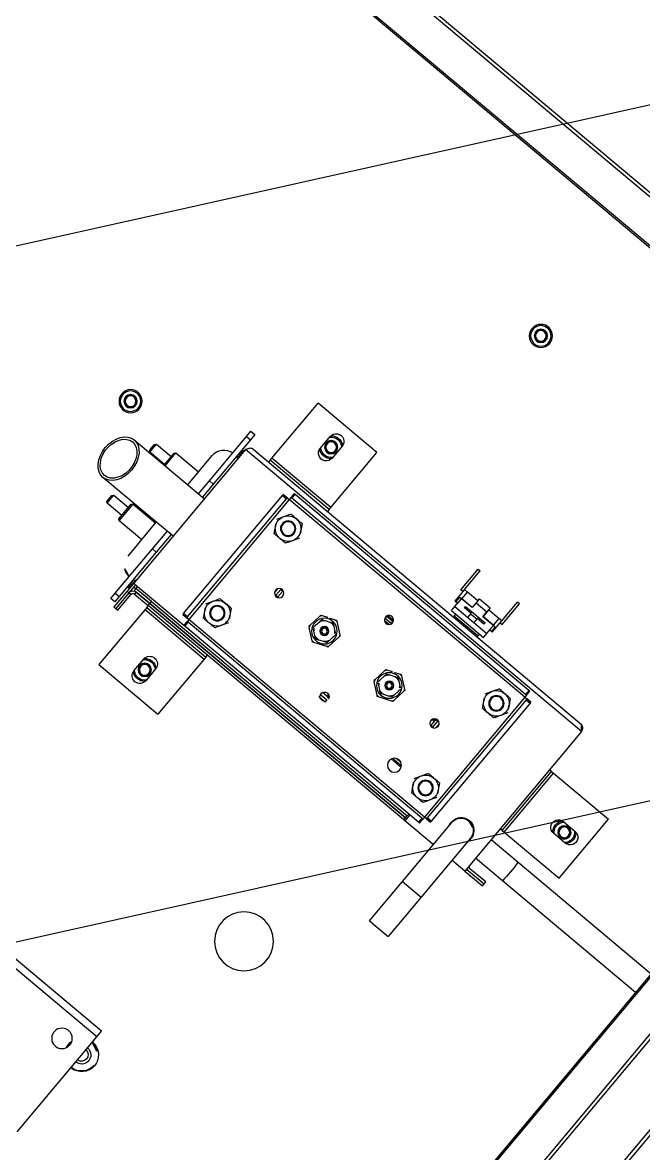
# Model space of a CAD drawing. Header units: metres. Extents: x 822482 to 822767, y 9662202 to 9662512.
# Drawn here: x 822652.3893 to 822652.6352, y 9662450.0022 to 9662450.4497 of the extents above; entities that cross this region are included whole.
import ezdxf

# ---------------------------------------------------------------- set-up
doc = ezdxf.new("R2010")
doc.units = ezdxf.units.M
doc.layers.add('ARQ_NE_COTAS', color=7, linetype='Continuous', true_color=0x000000)
doc.layers.add('ARQ_NE_EQUIPAMENTOS', color=7, linetype='Continuous')

# ---------------------------------------------------------------- blocks, each defined once
blk = doc.blocks.new('fermentadora')
at = {"color": 8, "linetype": 'Continuous', "lineweight": 25}
for p, q in [((2278.513565237208, 2191.999786723101), (2278.047933664549, 2191.999980093779)), ((2278.514221659236, 2191.998364695044), (2278.049354829323, 2191.998557748133)), ((2278.763891331153, 2191.997901970041), (2278.763512905019, 2191.086661660349)), ((2278.764934878775, 2191.087114448073), (2278.765313265732, 2191.998260419997)), ((2278.748398132475, 2191.983081452351), (2278.748025863778, 2191.086668091914)), ((2278.749058254726, 2191.983081178211), (2278.748685986029, 2191.086667817774)), ((2278.050241348705, 2191.974387416187), (2278.713629466182, 2191.974111919813)), ((2278.713307886132, 2191.975330726836), (2278.050563940953, 2191.975605955693)), ((2278.05023510693, 2191.959357384987), (2278.713623224408, 2191.959081888613)), ((2278.050235381058, 2191.960017476973), (2278.713623498536, 2191.959741980599)), ((2278.518926036455, 2191.959162743799), (2278.359326773189, 2191.959229023277)), ((2278.518926036455, 2191.959162743799), (2278.518897463429, 2191.89035964009)), ((2278.528545126976, 2191.890355633542), (2278.528573700001, 2191.959158737251)), ((2278.534125666499, 2191.878420660742), (2278.534137475274, 2191.906855885987)), ((2278.534137475274, 2191.906855885987), (2278.564603792361, 2191.906843233726)), ((2278.564591983586, 2191.87840800848), (2278.564603792361, 2191.906843233726)), ((2278.546321086043, 2191.899843590012), (2278.546318555586, 2191.893750314488)), ((2278.552411815977, 2191.893747784037), (2278.552414346434, 2191.899841059561)), ((2278.518897463429, 2191.89035964009), (2278.518891664482, 2191.876395925296)), ((2278.528539328029, 2191.876391918749), (2278.528545126976, 2191.890355633542)), ((2278.512290623565, 2191.876398666622), (2278.512294419232, 2191.885538534509)), ((2278.512294419232, 2191.885538534509), (2278.513309965152, 2191.885538112766)), ((2278.513306169485, 2191.87639824488), (2278.513309965152, 2191.885538112766)), ((2278.513306591222, 2191.877413775667), (2278.513309965152, 2191.885538112766)), ((2278.513309965152, 2191.885538112766), (2278.514325511073, 2191.885537691024)), ((2278.514325511073, 2191.885537691024), (2278.514322137142, 2191.877413353924)), ((2278.512290623565, 2191.876398666622), (2278.512287882239, 2191.869797625705)), ((2278.5843942326, 2191.87636872294), (2278.512290623565, 2191.876398666622)), ((2278.534125244762, 2191.877405129954), (2278.534124823026, 2191.876389599166)), ((2278.534125244762, 2191.877405129954), (2278.534125666499, 2191.878420660742)), ((2278.534125244762, 2191.877405129954), (2278.564591561849, 2191.877392477692)), ((2278.534125666499, 2191.878420660742), (2278.564591983586, 2191.87840800848)), ((2278.564591561849, 2191.877392477692), (2278.564591140112, 2191.876376946905)), ((2278.564591561849, 2191.877392477692), (2278.564591983586, 2191.87840800848)), ((2278.5843942326, 2191.87636872294), (2278.584322114704, 2191.702710703439)), ((2278.586354050031, 2191.704740951794), (2278.586424480955, 2191.874336787613)), ((2278.472931550715, 2191.860166304662), (2278.472935557263, 2191.869813968208)), ((2278.493246437843, 2191.869805533367), (2278.472935557263, 2191.869813968208)), ((2278.493242431295, 2191.86015786982), (2278.493246437843, 2191.869805533367)), ((2278.52371275493, 2191.869792881105), (2278.493246437843, 2191.869805533367)), ((2278.528534583423, 2191.864967030925), (2278.528535241869, 2191.86655255311)), ((2278.472931550715, 2191.860166304662), (2278.493242431295, 2191.86015786982)), ((2278.493242431295, 2191.86015786982), (2278.523708748382, 2191.860145217559)), ((2278.512283875691, 2191.860149962158), (2278.512277757431, 2191.845417350671)), ((2278.518373551271, 2191.851515298948), (2278.518374394756, 2191.85354639079)), ((2278.518374394756, 2191.85354639079), (2278.518882175283, 2191.853546179915)), ((2278.518882175283, 2191.853546179915), (2278.518881331797, 2191.851515088074)), ((2278.579814809457, 2191.853520875392), (2278.518882175283, 2191.853546179915)), ((2278.579813965971, 2191.851489783551), (2278.579814809457, 2191.853520875392)), ((2278.579814809457, 2191.853520875392), (2278.58032257485, 2191.853520664524)), ((2278.58032257485, 2191.853520664524), (2278.580321731365, 2191.851489572683)), ((2278.515326288457, 2191.849993237727), (2278.515276101161, 2191.729143530432)), ((2278.515326288457, 2191.849993237727), (2278.515326499326, 2191.85050100312)), ((2278.517357372732, 2191.849992394244), (2278.515326288457, 2191.849993237727)), ((2278.515326499326, 2191.85050100312), (2278.517357583601, 2191.850500159638)), ((2278.517357372732, 2191.849992394244), (2278.517307185436, 2191.72914268695)), ((2278.517357583601, 2191.850500159638), (2278.517357372732, 2191.849992394244)), ((2278.518373129521, 2191.850499737895), (2278.517357583601, 2191.850500159638)), ((2278.518373129521, 2191.850499737895), (2278.518322520482, 2191.72863448468)), ((2278.518373551271, 2191.851515298948), (2278.518373129521, 2191.850499737895)), ((2278.580321309616, 2191.85047401163), (2278.518373129521, 2191.850499737895)), ((2278.518881331797, 2191.851515088074), (2278.518373551271, 2191.851515298948)), ((2278.579813965971, 2191.851489783551), (2278.518881331797, 2191.851515088074)), ((2278.527512510414, 2191.849250393129), (2278.524973044442, 2191.84778562561)), ((2278.571180894203, 2191.849232258223), (2278.568641428231, 2191.847767490704)), ((2278.580321731365, 2191.851489572683), (2278.579813965971, 2191.851489783551)), ((2278.580321309616, 2191.85047401163), (2278.580270700576, 2191.728608758414)), ((2278.580321309616, 2191.85047401163), (2278.580321731365, 2191.851489572683)), ((2278.581336855536, 2191.850473589886), (2278.580321309616, 2191.85047401163)), ((2278.581336644668, 2191.849965824493), (2278.581286457372, 2191.729116117198)), ((2278.581336644668, 2191.849965824493), (2278.581336855536, 2191.850473589886)), ((2278.583367736509, 2191.849964981007), (2278.581336644668, 2191.849965824493)), ((2278.581336855536, 2191.850473589886), (2278.583367947378, 2191.850472746401)), ((2278.583367736509, 2191.849964981007), (2278.583317549213, 2191.729115273713)), ((2278.583367947378, 2191.850472746401), (2278.583367736509, 2191.849964981007)), ((2278.512277549554, 2191.844916788482), (2278.512222702002, 2191.712845305575)), ((2278.512277549554, 2191.844916788482), (2278.512277757431, 2191.845417350671)), ((2278.512277549554, 2191.844916788482), (2278.513293095475, 2191.844916366739)), ((2278.515324387626, 2191.845416085446), (2278.512277757431, 2191.845417350671)), ((2278.513293095475, 2191.844916366739), (2278.513238247922, 2191.712844883832)), ((2278.513238247922, 2191.712844883832), (2278.513293092483, 2191.844909163534)), ((2278.513293092483, 2191.844909163534), (2278.514308638404, 2191.844908741792)), ((2278.513293095475, 2191.844916366739), (2278.513293303351, 2191.845416928928)), ((2278.514253793843, 2191.712844462089), (2278.514308638404, 2191.844908741792)), ((2278.515324176758, 2191.844908320052), (2278.514308638404, 2191.844908741792)), ((2278.532589007423, 2191.846316670941), (2278.530050758912, 2191.847783516902)), ((2278.576257406345, 2191.846298536028), (2278.573719142702, 2191.847765381996)), ((2278.522431143549, 2191.840457631132), (2278.52496939206, 2191.838990785171)), ((2278.566099527338, 2191.840439496226), (2278.568637775849, 2191.838972650265)), ((2278.527507640559, 2191.837523908944), (2278.530047106531, 2191.838988676463)), ((2278.571176024348, 2191.837505774038), (2278.57371549032, 2191.838970541557)), ((2278.527504829753, 2191.83075555998), (2278.527502668959, 2191.825552425006)), ((2278.550349660212, 2191.831191128041), (2278.548328752733, 2191.831191967297)), ((2278.528012358235, 2191.830184873466), (2278.528010542684, 2191.825813073048)), ((2278.528012358235, 2191.830184873466), (2278.528405840853, 2191.830184710058)), ((2278.529027543831, 2191.829316798489), (2278.529026577509, 2191.826989921275)), ((2278.529027543831, 2191.829316798489), (2278.529027482406, 2191.82916889067)), ((2278.529090177526, 2191.829168864634), (2278.529027482406, 2191.82916889067)), ((2278.547815044106, 2191.829161088442), (2278.547582332172, 2191.829161185085)), ((2278.547815465855, 2191.830176649496), (2278.547582753921, 2191.830176746138)), ((2278.547814835349, 2191.828658407663), (2278.547815044106, 2191.829161088442)), ((2278.547815044106, 2191.829161088442), (2278.547815465855, 2191.830176649496)), ((2278.547815044106, 2191.829161088442), (2278.550861681868, 2191.829159823214)), ((2278.547815465855, 2191.830176649496), (2278.550862103617, 2191.830175384267)), ((2278.549845876311, 2191.828535049168), (2278.549845617568, 2191.827912002235)), ((2278.549845978346, 2191.82878074503), (2278.549845876311, 2191.828535049168)), ((2278.550772623063, 2191.828534664302), (2278.549845876311, 2191.828535049168)), ((2278.550936401276, 2191.828780292191), (2278.549845978346, 2191.82878074503)), ((2278.550861681868, 2191.829159823214), (2278.550862103617, 2191.830175384267)), ((2278.551094408934, 2191.829159726565), (2278.550861681868, 2191.829159823214)), ((2278.551094830683, 2191.830175287619), (2278.550862103617, 2191.830175384267)), ((2278.587919472293, 2191.806142387925), (2278.587926346685, 2191.822695745573)), ((2278.587926346685, 2191.822695745573), (2278.589957438527, 2191.822694902087)), ((2278.589954663202, 2191.816011992814), (2278.589957438527, 2191.822694902087)), ((2278.589957438527, 2191.822694902087), (2278.594019622209, 2191.822693215115)), ((2278.591684220529, 2191.823557389322), (2278.591683862052, 2191.822694185126)), ((2278.591684220529, 2191.823557389322), (2278.591684431397, 2191.824065154716)), ((2278.594121536792, 2191.823556377136), (2278.591684220529, 2191.823557389322)), ((2278.591684431397, 2191.824065154716), (2278.59757459471, 2191.824062708608)), ((2278.594019622209, 2191.822693215115), (2278.594017344801, 2191.817209276224)), ((2278.594121115055, 2191.822540846349), (2278.594118900907, 2191.817209234049)), ((2278.594121115055, 2191.822540846349), (2278.594121536792, 2191.823556377136)), ((2278.597573962106, 2191.822539412427), (2278.594121115055, 2191.822540846349)), ((2278.59655904879, 2191.824063130351), (2278.596559470539, 2191.825078691405)), ((2278.596559470539, 2191.825078691405), (2278.60728817469, 2191.825074235915)), ((2278.597573962106, 2191.822539412427), (2278.597571747957, 2191.817207800127)), ((2278.59757459471, 2191.824062708608), (2278.597573962106, 2191.822539412427)), ((2278.59757459471, 2191.824062708608), (2278.607287752941, 2191.824058674861)), ((2278.60728817469, 2191.825074235915), (2278.607287752941, 2191.824058674861)), ((2278.586909909153, 2191.820512748876), (2278.58690484825, 2191.808326228095)), ((2278.587925439941, 2191.82051232714), (2278.586909909153, 2191.820512748876)), ((2278.592020061316, 2191.819473486117), (2278.592018623448, 2191.816011135679)), ((2278.592771161858, 2191.819473174195), (2278.592020061316, 2191.819473486117)), ((2278.592766962365, 2191.809360903951), (2278.592771161858, 2191.819473174195)), ((2278.589950564135, 2191.806141544439), (2278.589953339447, 2191.812824423446)), ((2278.589953339447, 2191.812824423446), (2278.589954663202, 2191.816011992814)), ((2278.589953339447, 2191.812824423446), (2278.592017299692, 2191.812823566311)), ((2278.592018623448, 2191.816011135679), (2278.589954663202, 2191.816011992814)), ((2278.591681086727, 2191.816011275853), (2278.591679762972, 2191.812823706485)), ((2278.592017299692, 2191.812823566311), (2278.592015861823, 2191.809361215873)), ((2278.594017344801, 2191.817209276224), (2278.596556202036, 2191.817208221869)), ((2278.597571747957, 2191.817207800127), (2278.594118900907, 2191.817209234049)), ((2278.596553882448, 2191.81162271174), (2278.596556202036, 2191.817208221869)), ((2278.598587293878, 2191.817207378384), (2278.597571747957, 2191.817207800127)), ((2278.598584974289, 2191.811621868254), (2278.598587293878, 2191.817207378384)), ((2278.545217981217, 2191.810966959781), (2278.543128042851, 2191.805950915891)), ((2278.545962746693, 2191.808793703568), (2278.545195566984, 2191.806952422715)), ((2278.545916838267, 2191.811500917411), (2278.545217981217, 2191.810966959781)), ((2278.545413282865, 2191.811435662101), (2278.545217981217, 2191.810966959781)), ((2278.545916838267, 2191.811500917411), (2278.545413282865, 2191.811435662101)), ((2278.551305837388, 2191.812198994473), (2278.545916838267, 2191.811500917411)), ((2278.549796137438, 2191.810467371487), (2278.547817933842, 2191.81021111725)), ((2278.551809407909, 2191.812264219511), (2278.551305837388, 2191.812198994473)), ((2278.55211767677, 2191.811860711963), (2278.551305837388, 2191.812198994473)), ((2278.55211767677, 2191.811860711963), (2278.551809407909, 2191.812264219511)), ((2278.553162272099, 2191.807984378362), (2278.551951233092, 2191.80956943525)), ((2278.555416737524, 2191.807542745135), (2278.55211767677, 2191.811860711963)), ((2278.58690484825, 2191.808326228095), (2278.587920379039, 2191.808325806358)), ((2278.592015861823, 2191.809361215873), (2278.592766962365, 2191.809360903951)), ((2278.594015025212, 2191.811623766094), (2278.594012747817, 2191.806139857468)), ((2278.596553882448, 2191.81162271174), (2278.594015025212, 2191.811623766094)), ((2278.594116581318, 2191.811623723919), (2278.594114367182, 2191.806292141885)), ((2278.597569428368, 2191.811622289997), (2278.594116581318, 2191.811623723919)), ((2278.597569428368, 2191.811622289997), (2278.597567214232, 2191.806290707962)), ((2278.597569428368, 2191.811622289997), (2278.598584974289, 2191.811621868254)), ((2278.319206846663, 2191.806914072849), (2278.368359169344, 2191.806893660535)), ((2278.368359169344, 2191.806893660535), (2278.368293356498, 2191.648418036657)), ((2278.368359169344, 2191.806893660535), (2278.371202693003, 2191.806892479657)), ((2278.371202693003, 2191.806892479657), (2278.371136880158, 2191.648416855779)), ((2278.543128042851, 2191.805950915891), (2278.54293274119, 2191.805482183305)), ((2278.54293274119, 2191.805482183305), (2278.543241025196, 2191.805078706017)), ((2278.543128042851, 2191.805950915891), (2278.543241025196, 2191.805078706017)), ((2278.543241025196, 2191.805078706017), (2278.546540070818, 2191.800760739195)), ((2278.545495490622, 2191.80463707279), (2278.546706514496, 2191.803052015908)), ((2278.552695000894, 2191.80382774759), (2278.553462180616, 2191.805669058709)), ((2278.553797242, 2191.803898898185), (2278.554289441478, 2191.803693826132)), ((2278.554680029642, 2191.804631230778), (2278.554187815043, 2191.804836333103)), ((2278.554680029642, 2191.804631230778), (2278.555529719883, 2191.806670565527)), ((2278.555529719883, 2191.806670565527), (2278.555416737524, 2191.807542745135)), ((2278.555725006398, 2191.807139267853), (2278.555416737524, 2191.807542745135)), ((2278.555529719883, 2191.806670565527), (2278.555725006398, 2191.807139267853)), ((2278.587919472293, 2191.806142387925), (2278.589950564135, 2191.806141544439)), ((2278.589950564135, 2191.806141544439), (2278.594012747817, 2191.806139857468)), ((2278.591676418302, 2191.804769827623), (2278.59167662917, 2191.805277593017)), ((2278.597566581615, 2191.804767381515), (2278.591676418302, 2191.804769827623)), ((2278.59167698766, 2191.806140827478), (2278.59167662917, 2191.805277593017)), ((2278.59167662917, 2191.805277593017), (2278.594113945433, 2191.805276580831)), ((2278.594113945433, 2191.805276580831), (2278.594114367182, 2191.806292141885)), ((2278.594114367182, 2191.806292141885), (2278.597567214232, 2191.806290707962)), ((2278.596551035694, 2191.804767803258), (2278.596550613957, 2191.80375227247)), ((2278.597567214232, 2191.806290707962), (2278.597566581615, 2191.804767381515)), ((2278.597566581615, 2191.804767381515), (2278.607279739845, 2191.804763347768)), ((2278.607279318108, 2191.80374781698), (2278.607279739845, 2191.804763347768)), ((2278.547351910212, 2191.800422486951), (2278.546540070818, 2191.800760739195)), ((2278.546848339691, 2191.800357261913), (2278.546540070818, 2191.800760739195)), ((2278.547351910212, 2191.800422486951), (2278.546848339691, 2191.800357261913)), ((2278.547351910212, 2191.800422486951), (2278.552740909333, 2191.801120564013)), ((2278.54886161015, 2191.802154079672), (2278.550839828878, 2191.802410333902)), ((2278.552740909333, 2191.801120564013), (2278.553439766371, 2191.801654491377)), ((2278.552740909333, 2191.801120564013), (2278.553244464722, 2191.801185789057)), ((2278.553244464722, 2191.801185789057), (2278.553439766371, 2191.801654491377)), ((2278.553439766371, 2191.801654491377), (2278.554289441478, 2191.803693826132)), ((2278.596550613957, 2191.80375227247), (2278.607279318108, 2191.80374781698)), ((2278.527996121163, 2191.791086423621), (2278.52799485594, 2191.788039800992)), ((2278.527996121163, 2191.791086423621), (2278.529011667083, 2191.791086001878)), ((2278.529011667083, 2191.791086001878), (2278.529010401861, 2191.788039379248)), ((2278.529011763738, 2191.791318744077), (2278.529011667083, 2191.791086001878)), ((2278.53014413405, 2191.791280169465), (2278.530142707167, 2191.787844271131)), ((2278.567602123422, 2191.790557125671), (2278.56760128416, 2191.788536203059)), ((2278.567715200455, 2191.788382467183), (2278.567716167367, 2191.790710766878)), ((2278.567829113269, 2191.788256787492), (2278.567830184528, 2191.790836351913)), ((2278.568617882323, 2191.791069553937), (2278.5686166171, 2191.788022931307)), ((2278.568617978977, 2191.791302296136), (2278.568617882323, 2191.791069553937)), ((2278.568617882323, 2191.791069553937), (2278.569633428243, 2191.791069132194)), ((2278.569633428243, 2191.791069132194), (2278.569632163021, 2191.788022509565)), ((2278.569633524898, 2191.791301874393), (2278.569633428243, 2191.791069132194)), ((2278.570139929822, 2191.78802568844), (2278.57014119223, 2191.791065531582)), ((2278.52799485594, 2191.788039800992), (2278.529010401861, 2191.788039379248)), ((2278.529010401861, 2191.788039379248), (2278.529010305218, 2191.787806667315)), ((2278.5686166171, 2191.788022931307), (2278.568616520458, 2191.787790219374)), ((2278.5686166171, 2191.788022931307), (2278.569632163021, 2191.788022509565)), ((2278.569632163021, 2191.788022509565), (2278.569632066379, 2191.787789797631)), ((2278.545204063734, 2191.777454020065), (2278.543114125361, 2191.772437961042)), ((2278.545902920777, 2191.777987962562), (2278.545204063734, 2191.777454020065)), ((2278.545399365382, 2191.777922722385), (2278.545204063734, 2191.777454020065)), ((2278.545902920777, 2191.777987962562), (2278.545399365382, 2191.777922722385)), ((2278.551291919898, 2191.778686039625), (2278.545902920777, 2191.777987962562)), ((2278.551795490419, 2191.778751264662), (2278.551291919898, 2191.778686039625)), ((2278.552103759286, 2191.778347772247), (2278.551291919898, 2191.778686039625)), ((2278.552103759286, 2191.778347772247), (2278.551795490419, 2191.778751264662)), ((2278.55540282004, 2191.77402980542), (2278.552103759286, 2191.778347772247)), ((2278.54594882921, 2191.775280763852), (2278.545181649494, 2191.773439467866)), ((2278.549782219955, 2191.77695443177), (2278.547804016358, 2191.776698177534)), ((2278.553148354615, 2191.774471438646), (2278.551937315608, 2191.776056495534)), ((2278.554666112158, 2191.771118291063), (2278.555515802386, 2191.773157595545)), ((2278.555515802386, 2191.773157595545), (2278.55540282004, 2191.77402980542)), ((2278.555711088908, 2191.773626313005), (2278.55540282004, 2191.77402980542)), ((2278.555515802386, 2191.773157595545), (2278.555711088908, 2191.773626313005)), ((2278.543114125361, 2191.772437961042), (2278.542918823706, 2191.771969243589)), ((2278.542918823706, 2191.771969243589), (2278.543227107712, 2191.771565766301)), ((2278.543114125361, 2191.772437961042), (2278.543227107712, 2191.771565766301)), ((2278.543227107712, 2191.771565766301), (2278.546526153328, 2191.767247784346)), ((2278.545481573138, 2191.771124133074), (2278.546692597012, 2191.769539076192)), ((2278.548847692666, 2191.768641139956), (2278.550825911394, 2191.768897394186)), ((2278.552681083404, 2191.770314792742), (2278.553448263126, 2191.77215610386)), ((2278.552726991843, 2191.767607609164), (2278.553425848886, 2191.768141551661)), ((2278.553230547232, 2191.767672834208), (2278.553425848886, 2191.768141551661)), ((2278.553425848886, 2191.768141551661), (2278.554275523988, 2191.770180871283)), ((2278.55378332451, 2191.770385943336), (2278.554275523988, 2191.770180871283)), ((2278.554666112158, 2191.771118291063), (2278.554173897553, 2191.771323378254)), ((2278.547337992723, 2191.766909532102), (2278.546526153328, 2191.767247784346)), ((2278.546834422201, 2191.766844307064), (2278.546526153328, 2191.767247784346)), ((2278.547337992723, 2191.766909532102), (2278.546834422201, 2191.766844307064)), ((2278.547337992723, 2191.766909532102), (2278.552726991843, 2191.767607609164)), ((2278.552726991843, 2191.767607609164), (2278.553230547232, 2191.767672834208)), ((2278.549813758463, 2191.751196102598), (2278.549813751324, 2191.751178911756)), ((2278.549813751324, 2191.751178911756), (2278.549869818284, 2191.751178888472)), ((2278.54754901456, 2191.74893323895), (2278.547781726493, 2191.748933142308)), ((2278.547549436296, 2191.749948769738), (2278.54778214823, 2191.749948673096)), ((2278.547781726493, 2191.748933142308), (2278.54778214823, 2191.749948673096)), ((2278.547781726493, 2191.748933142308), (2278.550828364255, 2191.748931877079)), ((2278.54778214823, 2191.749948673096), (2278.550828785992, 2191.749947407867)), ((2278.548294169892, 2191.747917383401), (2278.550315077371, 2191.747916544145)), ((2278.550828364255, 2191.748931877079), (2278.550828785992, 2191.749947407867)), ((2278.550828364255, 2191.748931877079), (2278.551061091322, 2191.748931780431)), ((2278.550828785992, 2191.749947407867), (2278.551061513058, 2191.749947311219)), ((2278.481756406005, 2191.712908743455), (2278.481769058267, 2191.743375060542)), ((2278.510204291079, 2191.743363251763), (2278.481769058267, 2191.743375060542)), ((2278.510191638817, 2191.712896934676), (2278.510204291079, 2191.743363251763)), ((2278.511219829433, 2191.743362830024), (2278.510204291079, 2191.743363251763)), ((2278.511207177171, 2191.712896512937), (2278.511219829433, 2191.743362830024)), ((2278.511219829433, 2191.743362830024), (2278.512235375354, 2191.743362408281)), ((2278.527467805762, 2191.741602752537), (2278.524928339791, 2191.740137985018)), ((2278.571136189551, 2191.74158461763), (2278.56859672358, 2191.740119850112)), ((2278.58738562215, 2191.74333119937), (2278.58637007623, 2191.743331621113)), ((2278.58738562215, 2191.74333119937), (2278.587372969889, 2191.712864882283)), ((2278.58738562215, 2191.74333119937), (2278.588401168071, 2191.743330777627)), ((2278.588401168071, 2191.743330777627), (2278.58838851581, 2191.71286446054)), ((2278.588401168071, 2191.743330777627), (2278.616836393317, 2191.743318968852)), ((2278.616836393317, 2191.743318968852), (2278.616823741055, 2191.712852651764)), ((2278.532544302765, 2191.738669015216), (2278.530006054261, 2191.74013587631)), ((2278.576212701687, 2191.738650880304), (2278.57367443805, 2191.740117741404)), ((2278.522386438898, 2191.73280999054), (2278.524924687396, 2191.731343114313)), ((2278.566054822687, 2191.732791855634), (2278.568593071185, 2191.731324979407)), ((2278.494864515521, 2191.731183084155), (2278.488771255131, 2191.731185614606)), ((2278.515265979351, 2191.704770473736), (2278.515275890286, 2191.728635749906)), ((2278.515275890286, 2191.728635749906), (2278.515276101161, 2191.729143530432)), ((2278.517306974562, 2191.728634906423), (2278.515275890286, 2191.728635749906)), ((2278.515276101161, 2191.729143530432), (2278.517307185436, 2191.72914268695)), ((2278.517307185436, 2191.72914268695), (2278.517306974562, 2191.728634906423)), ((2278.518322520482, 2191.72863448468), (2278.517306974562, 2191.728634906423)), ((2278.518322520482, 2191.72863448468), (2278.518322098739, 2191.727618938759)), ((2278.580270700576, 2191.728608758414), (2278.518322520482, 2191.72863448468)), ((2278.527462935901, 2191.72987625322), (2278.530002401867, 2191.731341005605)), ((2278.57113131969, 2191.729858118313), (2278.573670785656, 2191.731322870699)), ((2278.580270278834, 2191.727593212494), (2278.580270700576, 2191.728608758414)), ((2278.581286246497, 2191.728608336672), (2278.580270700576, 2191.728608758414)), ((2278.581286246497, 2191.728608336672), (2278.581286457372, 2191.729116117198)), ((2278.583317338338, 2191.728607493186), (2278.581286246497, 2191.728608336672)), ((2278.581286457372, 2191.729116117198), (2278.583317549213, 2191.729115273713)), ((2278.583317549213, 2191.729115273713), (2278.583317338338, 2191.728607493186)), ((2278.609824082202, 2191.731135342956), (2278.603730821811, 2191.731137873407)), ((2278.48876872468, 2191.725092354215), (2278.494861985071, 2191.725089823763)), ((2278.51832125526, 2191.725587862051), (2278.518322098739, 2191.727618938759)), ((2278.518829035786, 2191.725587651177), (2278.51832125526, 2191.725587862051)), ((2278.518322098739, 2191.727618938759), (2278.518829879266, 2191.727618727885)), ((2278.518829879266, 2191.727618727885), (2278.518829035786, 2191.725587651177)), ((2278.518829035786, 2191.725587651177), (2278.57976166996, 2191.725562346654)), ((2278.518829879266, 2191.727618727885), (2278.57976251344, 2191.727593423362)), ((2278.57976166996, 2191.725562346654), (2278.57976251344, 2191.727593423362)), ((2278.580269435354, 2191.725562135785), (2278.57976166996, 2191.725562346654)), ((2278.57976251344, 2191.727593423362), (2278.580270278834, 2191.727593212494)), ((2278.580270278834, 2191.727593212494), (2278.580269435354, 2191.725562135785)), ((2278.60372829136, 2191.725044613017), (2278.609821551751, 2191.725042082565)), ((2278.510191638817, 2191.712896934676), (2278.481756406005, 2191.712908743455)), ((2278.511207177171, 2191.712896512937), (2278.510191638817, 2191.712896934676)), ((2278.511207177171, 2191.712896512937), (2278.512222723092, 2191.712896091194)), ((2278.512219770898, 2191.705787284882), (2278.512222702002, 2191.712845305575)), ((2278.512222702002, 2191.712845305575), (2278.513238247922, 2191.712844883832)), ((2278.513234895076, 2191.704771317219), (2278.513238247922, 2191.712844883832)), ((2278.513238247922, 2191.712844883832), (2278.513235316819, 2191.70578686314)), ((2278.513238247922, 2191.712844883832), (2278.514253793843, 2191.712844462089)), ((2278.514253793843, 2191.712844462089), (2278.514250440996, 2191.704770895476)), ((2278.587372969889, 2191.712864882283), (2278.586357423968, 2191.712865304026)), ((2278.587372969889, 2191.712864882283), (2278.58838851581, 2191.71286446054)), ((2278.58838851581, 2191.71286446054), (2278.616823741055, 2191.712852651764)), ((2278.513235316819, 2191.70578686314), (2278.512219770898, 2191.705787284882)), ((2278.503078615083, 2191.702744442797), (2278.503079036826, 2191.703759988718)), ((2278.511152189263, 2191.702741089948), (2278.503078615083, 2191.702744442797)), ((2278.503079036826, 2191.703759988718), (2278.503079458569, 2191.704775534638)), ((2278.511152611005, 2191.703756635869), (2278.503079036826, 2191.703759988718)), ((2278.503079458569, 2191.704775534638), (2278.511153032749, 2191.704772181789)), ((2278.504838468901, 2191.701728165857), (2278.504837625421, 2191.699697089149)), ((2278.507559615638, 2191.701727035801), (2278.504838468901, 2191.701728165857)), ((2278.507558772158, 2191.699695959092), (2278.507559615638, 2191.701727035801)), ((2278.530409353453, 2191.701717546604), (2278.507559615638, 2191.701727035801)), ((2278.511152611005, 2191.703756635869), (2278.511152189263, 2191.702741089948)), ((2278.515265135865, 2191.702739381895), (2278.511152189263, 2191.702741089948)), ((2278.511153032749, 2191.704772181789), (2278.511152611005, 2191.703756635869)), ((2278.511152611005, 2191.703756635869), (2278.511203381492, 2191.703756614784)), ((2278.515265557608, 2191.703754927816), (2278.511152611005, 2191.703756635869)), ((2278.511203803235, 2191.704772160705), (2278.511153032749, 2191.704772181789)), ((2278.512487521645, 2191.702486652661), (2278.512487310776, 2191.701978887267)), ((2278.512487310776, 2191.701978887267), (2278.516150049524, 2191.70197736618)), ((2278.516443866644, 2191.702485009643), (2278.512487521645, 2191.702486652661)), ((2278.514250440996, 2191.704770895476), (2278.513234895076, 2191.704771317219)), ((2278.514062559932, 2191.704770973501), (2278.514062138189, 2191.70375542758)), ((2278.514250440996, 2191.704770895476), (2278.515265979351, 2191.704770473736)), ((2278.515265135865, 2191.702739381895), (2278.515265979351, 2191.704770473736)), ((2278.584322114704, 2191.702710703439), (2278.515265135865, 2191.702739381895)), ((2278.530408509973, 2191.699686469896), (2278.530409353453, 2191.701717546604)), ((2278.539517427363, 2191.701713764141), (2278.530409353453, 2191.701717546604)), ((2278.539517849106, 2191.702729310062), (2278.53950279662, 2191.666483314109)), ((2278.558848909332, 2191.666475279922), (2278.558863961818, 2191.702721275875)), ((2278.565588821139, 2191.701702937034), (2278.558863540075, 2191.701705729954)), ((2278.56558797766, 2191.699671860325), (2278.565588821139, 2191.701702937034)), ((2278.588438566521, 2191.701693447834), (2278.565588821139, 2191.701702937034)), ((2278.583545122467, 2191.702457143373), (2278.579588777468, 2191.702458786391)), ((2278.579882172851, 2191.701950899066), (2278.583544911599, 2191.701949377979)), ((2278.583544911599, 2191.701949377979), (2278.583545122467, 2191.702457143373)), ((2278.588437723041, 2191.699662371126), (2278.588438566521, 2191.701693447834)), ((2278.591159698125, 2191.701692317784), (2278.588438566521, 2191.701693447834)), ((2278.591158854646, 2191.699661241076), (2278.591159698125, 2191.701692317784)), ((2278.504837625421, 2191.699697089149), (2278.507558772158, 2191.699695959092)), ((2278.507558772158, 2191.699695959092), (2278.530408509973, 2191.699686469896)), ((2278.530408509973, 2191.699686469896), (2278.539516583884, 2191.699682687433)), ((2278.558862696595, 2191.699674653246), (2278.56558797766, 2191.699671860325)), ((2278.56558797766, 2191.699671860325), (2278.588437723041, 2191.699662371126)), ((2278.588437723041, 2191.699662371126), (2278.591158854646, 2191.699661241076)), ((2278.522095281212, 2191.694104426311), (2278.539514264301, 2191.694097192436)), ((2278.530504477815, 2191.694100934082), (2278.530499627781, 2191.682422178694)), ((2278.539131745407, 2191.682418593889), (2278.539136595441, 2191.694097349276)), ((2278.558860377013, 2191.694089158249), (2278.573930404158, 2191.694082899865)), ((2278.565516357522, 2191.682407636706), (2278.565521207555, 2191.694086392094)), ((2278.530499627781, 2191.682422178694), (2278.531007197439, 2191.681914202426)), ((2278.530499627781, 2191.682422178694), (2278.539131745407, 2191.682418593889)), ((2278.531007197439, 2191.681914202426), (2278.538623769145, 2191.681911039364)), ((2278.532784391451, 2191.68191346438), (2278.532781228382, 2191.674296877542)), ((2278.536843412065, 2191.674295190571), (2278.536846575133, 2191.681911777408)), ((2278.538623769145, 2191.681911039364), (2278.539131745407, 2191.682418593889)), ((2278.558855316111, 2191.681902637467), (2278.565008366127, 2191.681900082187)), ((2278.558855526979, 2191.682410402861), (2278.565516357522, 2191.682407636706)), ((2278.559169003565, 2191.681902507197), (2278.559165840497, 2191.674285920359)), ((2278.563228009047, 2191.674284233394), (2278.563231172115, 2191.681900820232)), ((2278.565008366127, 2191.681900082187), (2278.565516357522, 2191.682407636706)), ((2278.532781228382, 2191.674296877542), (2278.533288798041, 2191.673788901273)), ((2278.532781228382, 2191.674296877542), (2278.536843412065, 2191.674295190571)), ((2278.53633542067, 2191.673787636051), (2278.536843412065, 2191.674295190571)), ((2278.559165840497, 2191.674285920359), (2278.559673395022, 2191.673777944097)), ((2278.559165840497, 2191.674285920359), (2278.563228009047, 2191.674284233394)), ((2278.562720032784, 2191.673776678868), (2278.563228009047, 2191.674284233394)), ((2278.533288798041, 2191.673788901273), (2278.53633542067, 2191.673787636051)), ((2278.559673395022, 2191.673777944097), (2278.561196706337, 2191.673777311486)), ((2278.561196706337, 2191.673777311486), (2278.562720032784, 2191.673776678868))]:
    blk.add_line(p, q, dxfattribs=at)
at = {"color": 8, "linetype": 'Continuous', "lineweight": 25, "flags": 128}
for points in [[(2278.357794077312, 2191.800617427622), (2278.359013509571, 2191.800499611855), (2278.360233039265, 2191.800616414752)], [(2278.516616788458, 2191.702738820572), (2278.516443821215, 2191.702484933998), (2278.516026369779, 2191.701723519669)], [(2278.580005641715, 2191.701696949917), (2278.579588822834, 2191.702458710708), (2278.579416066522, 2191.702712740856)], [(2278.53950279662, 2191.666483314109), (2278.539688103302, 2191.665148843269), (2278.540238025418, 2191.66386550602), (2278.541131427812, 2191.662682613751), (2278.542333962801, 2191.661645609351), (2278.543799431425, 2191.660794386893), (2278.545471507889, 2191.660161611188), (2278.547285948498, 2191.659771627301), (2278.549173012463, 2191.659639415388), (2278.551060185589, 2191.65977005991), (2278.552874949482, 2191.660158536636), (2278.554547550936, 2191.66078992334), (2278.556013726058, 2191.661639928325), (2278.55721712194, 2191.662675933574), (2278.558111506505, 2191.663858083397), (2278.558662494338, 2191.665140963454), (2278.558848909332, 2191.666475279922), (2278.55866360265, 2191.667809750762), (2278.55811368054, 2191.669093103145), (2278.557220278146, 2191.670275995413), (2278.556017743151, 2191.671312984681), (2278.554552274533, 2191.672164222271), (2278.552880198069, 2191.672796997976), (2278.55106575746, 2191.673186981863), (2278.549178693489, 2191.673319178644), (2278.547291520369, 2191.673188549254), (2278.545476756476, 2191.672800072528), (2278.543804155022, 2191.672168685824), (2278.542337979894, 2191.671318665707), (2278.541134584018, 2191.67028267559), (2278.540240199453, 2191.669100525767), (2278.539689211614, 2191.667817630578), (2278.53950279662, 2191.666483314109)], [(2278.540518342541, 2191.666482892366), (2278.540707004019, 2191.665210025703), (2278.541265791067, 2191.66399263345), (2278.542170286332, 2191.662883917489), (2278.543380952835, 2191.661932334285), (2278.544844903632, 2191.661179475563), (2278.546498125573, 2191.66065825145), (2278.548268369068, 2191.660391436525), (2278.550078280155, 2191.660390684893), (2278.551848759781, 2191.660656029402), (2278.553502414067, 2191.661175880213), (2278.55496697453, 2191.661927522763), (2278.556178430976, 2191.662878100091), (2278.557083846799, 2191.663986064419), (2278.557643644789, 2191.665202992138), (2278.557833363411, 2191.666475701665), (2278.557644701939, 2191.667748583462), (2278.557085914891, 2191.668965975714), (2278.556181419626, 2191.670074691675), (2278.554970753123, 2191.671026274879), (2278.553506817459, 2191.671779133595), (2278.551853595518, 2191.672300357709), (2278.550083336891, 2191.672567172639), (2278.548273425803, 2191.672567924272), (2278.54650296131, 2191.672302579756), (2278.544849307023, 2191.671782728945), (2278.543384731428, 2191.671031086401), (2278.542173274982, 2191.670080509074), (2278.541267859159, 2191.668972544745), (2278.540708061169, 2191.667755617026), (2278.540518342541, 2191.666482892366)]]:
    blk.add_lwpolyline(points, dxfattribs=at)
at = {"color": 8, "linetype": 'Continuous', "lineweight": 25}
for centre, radius in [((2278.54936645265, 2191.89679568984), 0.002640414270299517), ((2278.54936645265, 2191.89679568984), 0.002437305480276366), ((2278.54936645265, 2191.89679568984), 0.002132642295241784), ((2278.527510075974, 2191.843387150123), 0.003046631850345529), ((2278.527510075974, 2191.843387150123), 0.002995854652839814), ((2278.527510075974, 2191.843387150123), 0.002741968665310947), ((2278.571178462063, 2191.843369015216), 0.003046631850345529), ((2278.571178462063, 2191.843369015216), 0.002995854652839814), ((2278.571178462063, 2191.843369015216), 0.002741968665310947), ((2278.434746132731, 2191.827278523571), 0.01167875542632554), ((2278.526488205981, 2191.828154413927), 0.002792745862816663), ((2278.549338575501, 2191.829668240552), 0.001827979110207202), ((2278.549328875435, 2191.806310731687), 0.005077719750575569), ((2278.549328875435, 2191.806310731687), 0.001777201912701923), ((2278.549328875435, 2191.806310731687), 0.001612176020808497), ((2278.549328875435, 2191.806310731687), 0.001104404045750782), ((2278.359011949045, 2191.796742099449), 0.004062175800460995), ((2278.569125022038, 2191.789546033985), 0.001827979102309573), ((2278.549314957948, 2191.772797784223), 0.005077719750576213), ((2278.549314957948, 2191.772797784223), 0.001777201912701591), ((2278.549314957948, 2191.772797784223), 0.001612176020807964), ((2278.549314957948, 2191.772797784223), 0.001104404045749983), ((2278.693924523947, 2191.763394724622), 0.004569947775518727), ((2278.693924523947, 2191.763394724622), 0.004062175800461283), ((2278.693924523947, 2191.763394724622), 0.002640414270299517), ((2278.693924523947, 2191.763394724622), 0.002437305480276943), ((2278.693924523947, 2191.763394724622), 0.002132642295241784), ((2278.549305257881, 2191.749440275384), 0.001827979110207202), ((2278.527465371319, 2191.735739500693), 0.003046631850345529), ((2278.527465371319, 2191.735739500693), 0.002995854652839814), ((2278.527465371319, 2191.735739500693), 0.002741968665310947), ((2278.571133757408, 2191.735721365787), 0.003046631850345529), ((2278.571133757408, 2191.735721365787), 0.002995854652839814), ((2278.571133757408, 2191.735721365787), 0.002741968665310947), ((2278.491816618679, 2191.72813772487), 0.002640414270300094), ((2278.491816618679, 2191.72813772487), 0.002437305480276943), ((2278.491816618679, 2191.72813772487), 0.002132642295241784), ((2278.606776183919, 2191.728089983672), 0.002640414270300094), ((2278.606776183919, 2191.728089983672), 0.002437305480276943), ((2278.606776183919, 2191.728089983672), 0.002132642295241784), ((2278.569678678381, 2191.655493991084), 0.004569947775517861), ((2278.569678678381, 2191.655493991084), 0.004062175800460418), ((2278.569678678381, 2191.655493991084), 0.00264041427029865), ((2278.569678678381, 2191.655493991084), 0.002437305480276077), ((2278.569678678381, 2191.655493991084), 0.00213264229524265)]:
    blk.add_circle(centre, radius, dxfattribs=at)
for centre, radius, start, end in [((2278.549367717876, 2191.899842321427), 0.003046631850345818, 359.9762058130829, 179.976205821635), ((2278.54936645265, 2191.89679568984), 0.004062175800461283, 89.9762058173599, 138.5665837133911), ((2278.54936645265, 2191.89679568984), 0.004569947775519037, 89.97620581878435, 131.3858281484455), ((2278.54936645265, 2191.89679568984), 0.004062175800461283, 41.38582792617454, 89.9762058173599), ((2278.54936645265, 2191.89679568984), 0.004569947775518727, 48.5665834713127, 89.97620581878435), ((2278.549365187424, 2191.893749058252), 0.003046631850345818, 179.9762058130865, 359.9762058216385), ((2278.54936645265, 2191.89679568984), 0.004062175800460852, 221.3858279261746, 318.5665837043378), ((2278.54936645265, 2191.89679568984), 0.004569947775518753, 228.5665840859232, 311.3858275101941), ((2278.523688364384, 2191.811061079777), 0.07944315199934801, 86.49503293963171, 93.457378693395), ((2278.515337677982, 2191.877412930423), 0.002031087900230641, 179.9762058173626, 209.9762058295763), ((2278.515337677982, 2191.877412930423), 0.001015543950115176, 179.9762058301907, 269.9762058045344), ((2278.523710748508, 2191.864969038735), 0.00507771975057607, 251.7813334779731, 108.1710781548597), ((2278.523710748508, 2191.864969038735), 0.004823833763047305, 269.9762058193853, 89.97620581398391), ((2278.523710748508, 2191.864969038735), 0.004823833763047305, 359.9762058193852, 89.97620581398391), ((2278.523710748508, 2191.864969038735), 0.004823833763048459, 269.9762058193853, 359.9762058193852), ((2278.527510075974, 2191.843387150123), 0.005077719750576171, 119.976205815559, 179.9762058199261), ((2278.527510075974, 2191.843387150123), 0.005077719750576087, 59.97620581401135, 119.976205815559), ((2278.527510075974, 2191.843387150123), 0.005077719750576171, 359.9762058147948, 59.97620581401135), ((2278.571178462063, 2191.843369015216), 0.005077719750576171, 119.976205815559, 179.9762058199261), ((2278.571178462063, 2191.843369015216), 0.005077719750576087, 59.97620581401135, 119.976205815559), ((2278.571178462063, 2191.843369015216), 0.005077719750576171, 359.9762058147948, 59.97620581401135), ((2278.527510075974, 2191.843387150123), 0.005077719750576339, 179.9762058199261, 239.9762058210215), ((2278.527510075974, 2191.843387150123), 0.005077719750576339, 299.9762058155591, 359.9762058147948), ((2278.571178462063, 2191.843369015216), 0.005077719750576339, 179.9762058199261, 239.9762058140113), ((2278.571178462063, 2191.843369015216), 0.005077719750576339, 299.9762058155591, 359.9762058147948), ((2278.527510075974, 2191.843387150123), 0.005077719750576339, 239.9762058210215, 299.9762058155591), ((2278.571178462063, 2191.843369015216), 0.005077719750576339, 239.9762058140113, 299.9762058155591), ((2278.586909691866, 2191.820004969376), 0.0005077719750580212, 89.97620583020135, 179.97620583018), ((2278.359016166465, 2191.806897538074), 0.006651812873254796, 89.97620581843802, 179.9762058145194), ((2278.359016166465, 2191.806897538074), 0.006397926885726218, 89.97620581797122, 179.9762058138988), ((2278.359016166465, 2191.806897538074), 0.006397926885726218, 359.9762058179712, 89.97620581797122), ((2278.359016166465, 2191.806897538074), 0.006651812873254796, 359.9762058184364, 89.97620581843802), ((2278.359016166465, 2191.806897538074), 0.003655958220414982, 359.9762058159354, 179.9762058159355), ((2278.359016166465, 2191.806897538074), 0.002538859875288086, 359.9762058199261, 179.9762058096636), ((2278.549328875435, 2191.806310731687), 0.004182824608726736, 111.1755552124355, 143.5860586747621), ((2278.549328875435, 2191.806310731687), 0.004182824608726638, 51.1755552091126, 83.58605867454973), ((2278.586905052704, 2191.808833986888), 0.0005077719750580212, 179.97620583018, 269.9762058302014), ((2278.549328875435, 2191.806310731687), 0.004182824608726054, 171.1755552125768, 203.5860586705975), ((2278.549328875435, 2191.806310731687), 0.004182824608725593, 351.1755552187321, 23.58605867630622), ((2278.359016166465, 2191.806897538074), 0.006651812873254613, 255.6080832948618, 284.3443283396424), ((2278.549328875435, 2191.806310731687), 0.004182824608725292, 231.1755552091126, 263.5860586745497), ((2278.549328875435, 2191.806310731687), 0.00418282460872548, 291.1755552124355, 323.586058674762), ((2278.529518811372, 2191.789562481924), 0.001827979110207268, 146.4188960619453, 213.5335155826008), ((2278.529518811372, 2191.789562481924), 0.001827979110207202, 359.9762058159325, 123.5335155826008), ((2278.529518811372, 2191.789562481924), 0.001827979110207668, 236.4188960421868, 359.9762058159325), ((2278.549314957948, 2191.772797784223), 0.004182824608725965, 171.1755552116212, 203.5860586705975), ((2278.549314957948, 2191.772797784223), 0.004182824608725929, 111.175555220494, 143.5860586747621), ((2278.549314957948, 2191.772797784223), 0.004182824608725809, 51.17555521787072, 83.58605867385388), ((2278.549314957948, 2191.772797784223), 0.004182824608725965, 351.1755552116213, 23.58605867059752), ((2278.549314957948, 2191.772797784223), 0.004182824608725966, 231.1755552178707, 263.5860586676638), ((2278.549314957948, 2191.772797784223), 0.004182824608725994, 291.1755552146856, 323.586058674762), ((2278.527465371319, 2191.735739500693), 0.005077719750576339, 119.976205815559, 179.9762058147948), ((2278.527465371319, 2191.735739500693), 0.005077719750576339, 59.97620582102155, 119.976205815559), ((2278.527465371319, 2191.735739500693), 0.005077719750576339, 359.9762058199261, 59.97620582102155), ((2278.571133757408, 2191.735721365787), 0.005077719750576339, 119.9762058225677, 179.9762058199261), ((2278.571133757408, 2191.735721365787), 0.005077719750576339, 59.97620582102155, 119.9762058225677), ((2278.571133757408, 2191.735721365787), 0.005077719750576339, 359.9762058147948, 59.97620582102155), ((2278.527465371319, 2191.735739500693), 0.005077719750576171, 179.9762058147948, 239.9762058140113), ((2278.527465371319, 2191.735739500693), 0.005077719750576171, 299.9762058155591, 359.9762058199261), ((2278.571133757408, 2191.735721365787), 0.005077719750576171, 179.9762058199261, 239.9762058140113), ((2278.571133757408, 2191.735721365787), 0.005077719750576171, 299.9762058155591, 359.9762058147948), ((2278.488769987091, 2191.728138990096), 0.003046631850346107, 89.9762058216386, 269.9762058130865), ((2278.491816618679, 2191.72813772487), 0.004569947775519057, 138.5665837421539, 221.3858278899261), ((2278.491816618679, 2191.72813772487), 0.004062175800461398, 131.3858279213622, 228.5665837043378), ((2278.491816618679, 2191.72813772487), 0.004062175800461209, 311.3858279213622, 48.56658371339111), ((2278.494863250266, 2191.728136459644), 0.003046631850346107, 269.976205821635, 89.97620581308296), ((2278.491816618679, 2191.72813772487), 0.004569947775518965, 318.5665837099644, 41.38582792639157), ((2278.527465371319, 2191.735739500693), 0.005077719750576087, 239.9762058140113, 299.9762058155591), ((2278.571133757408, 2191.735721365787), 0.005077719750576087, 239.9762058140113, 299.9762058155591), ((2278.603729552331, 2191.728091248898), 0.003046631850346107, 89.9762058130865, 269.9762058216386), ((2278.606776183919, 2191.728089983672), 0.004569947775518926, 138.5665837544758, 221.3858278818791), ((2278.606776183919, 2191.728089983672), 0.004062175800461209, 131.3858279261745, 228.5665837043378), ((2278.606776183919, 2191.728089983672), 0.004062175800461209, 311.3858279261746, 48.56658371339111), ((2278.609822815506, 2191.728088718446), 0.003046631850346107, 269.9762058130829, 89.97620582163505), ((2278.606776183919, 2191.728089983672), 0.004569947775518929, 318.5665837061915, 41.38582792639157), ((2278.511204228128, 2191.705787704621), 0.002031087900230353, 269.9762058173625, 359.9762058173572), ((2278.511204228128, 2191.705787704621), 0.001015543950115176, 269.9762058045344, 359.9762058301907), ((2278.512741195548, 2191.701978776197), 0.0002538859875288663, 179.9762058302014, 269.9762057275335), ((2278.512741406419, 2191.702486548128), 0.0002538859875288663, 89.97620583020135, 179.9762058302014), ((2278.583291027679, 2191.701949477779), 0.0002538859875288663, 269.9762058301587, 359.9762057275335), ((2278.583291238549, 2191.70245724971), 0.0002538859875291549, 359.9762058301587, 89.97620583020135), ((2278.522097811046, 2191.700197688452), 0.006093263700691636, 184.7563976633346, 269.9762058173608), ((2278.573932936082, 2191.700176162005), 0.006093263700691636, 269.976205817359, 355.1960139718767)]:
    blk.add_arc(centre, radius, start, end, dxfattribs=at)
for points, knots in [([(2278.5843942326, 2191.87636872294), (2278.584665296054, 2191.876196162617), (2278.58520767206, 2191.875850883394), (2278.585887264961, 2191.875333031002), (2278.586341012444, 2191.874828004879), (2278.586397398677, 2191.874496168464), (2278.586424480955, 2191.874336787613)], [0, 0, 0, 0, 0.2546605134547427, 0.5095550508197392, 0.7644395562613273, 0.9999999999999999, 0.9999999999999999, 0.9999999999999999, 0.9999999999999999]), ([(2278.586424480955, 2191.874336787613), (2278.586394057772, 2191.874602941261), (2278.586333210902, 2191.875135252975), (2278.585863810783, 2191.875806848936), (2278.585192652803, 2191.876276762702), (2278.584660369426, 2191.876338069901), (2278.5843942326, 2191.87636872294)], [0, 0, 0, 0, 0.2499940872245885, 0.4999923253264958, 0.7500007300282674, 1, 1, 1, 1]), ([(2278.530050758912, 2191.847783516902), (2278.529990587282, 2191.847818293051), (2278.529133462082, 2191.848313667918), (2278.528293502977, 2191.848799068492), (2278.527512510414, 2191.849250393129)], [0, 0, 0, 0, 0.07020168200945075, 0.9999999999999999, 0.9999999999999999, 0.9999999999999999, 0.9999999999999999]), ([(2278.573719142702, 2191.847765381996), (2278.573658971071, 2191.847800158145), (2278.572801845871, 2191.848295533012), (2278.571961886766, 2191.848780933586), (2278.571180894203, 2191.849232258223)], [0, 0, 0, 0, 0.07020168200945075, 0.9999999999999999, 0.9999999999999999, 0.9999999999999999, 0.9999999999999999]), ([(2278.522433578483, 2191.846320888357), (2278.522433476275, 2191.846074773786), (2278.52243307942, 2191.845119157532), (2278.522432667122, 2191.84412635524), (2278.52243236101, 2191.843389244612)], [0, 0, 0, 0, 0.2575454003761872, 1, 1, 1, 1]), ([(2278.524973044442, 2191.84778562561), (2278.524912843803, 2191.847750909807), (2278.524055247495, 2191.847256361156), (2278.523214918734, 2191.846771610759), (2278.522433578483, 2191.846320888357)], [0, 0, 0, 0, 0.07019694303022608, 1, 1, 1, 1]), ([(2278.532589007423, 2191.846316670941), (2278.532588905215, 2191.84607055637), (2278.53258850836, 2191.845114940115), (2278.532588096063, 2191.844122137824), (2278.53258778995, 2191.843385027196)], [0, 0, 0, 0, 0.2575454003761872, 1, 1, 1, 1]), ([(2278.566101962272, 2191.846302753451), (2278.566101860064, 2191.84605663888), (2278.566101463209, 2191.845101022625), (2278.566101050911, 2191.844108220334), (2278.566100744799, 2191.843371109706)], [0, 0, 0, 0, 0.2575454003761872, 1, 1, 1, 1]), ([(2278.568641428231, 2191.847767490704), (2278.568581227592, 2191.847732774901), (2278.567723631284, 2191.84723822625), (2278.566883302523, 2191.846753475852), (2278.566101962272, 2191.846302753451)], [0, 0, 0, 0, 0.07019694303022608, 1, 1, 1, 1]), ([(2278.576257406345, 2191.846298536028), (2278.576257304137, 2191.846052421457), (2278.576256907282, 2191.845096805203), (2278.576256494985, 2191.844104002911), (2278.576256188872, 2191.843366892283)], [0, 0, 0, 0, 0.2575454003761872, 1, 1, 1, 1]), ([(2278.52243236101, 2191.843389244612), (2278.52243225031, 2191.843122681942), (2278.52243183822, 2191.842130380453), (2278.522431436994, 2191.841164238021), (2278.522431143549, 2191.840457631132)], [0, 0, 0, 0, 0.2686307271221805, 1, 1, 1, 1]), ([(2278.530047106531, 2191.838988676463), (2278.53010730717, 2191.839023392266), (2278.530964903478, 2191.839517940918), (2278.531805232239, 2191.840002691315), (2278.532586572489, 2191.840453413716)], [0, 0, 0, 0, 0.07019694303022608, 1, 1, 1, 1]), ([(2278.53258778995, 2191.843385027196), (2278.53258767925, 2191.843118464526), (2278.532587267161, 2191.842126163037), (2278.532586865934, 2191.841160020605), (2278.532586572489, 2191.840453413716)], [0, 0, 0, 0, 0.2686307271221805, 1, 1, 1, 1]), ([(2278.566100744799, 2191.843371109706), (2278.566100634099, 2191.843104547035), (2278.566100222009, 2191.842112245547), (2278.566099820783, 2191.841146103115), (2278.566099527338, 2191.840439496226)], [0, 0, 0, 0, 0.2686307271221805, 1, 1, 1, 1]), ([(2278.57371549032, 2191.838970541557), (2278.573775690955, 2191.839005257366), (2278.574633290945, 2191.83949980825), (2278.575473625508, 2191.839984557407), (2278.576254971412, 2191.840435278803)], [0, 0, 0, 0, 0.07019663731473272, 1, 1, 1, 1]), ([(2278.576256188872, 2191.843366892283), (2278.576256078172, 2191.843100329613), (2278.576255666082, 2191.842108028125), (2278.576255264856, 2191.841141885692), (2278.576254971412, 2191.840435278803)], [0, 0, 0, 0, 0.2686307271221805, 1, 1, 1, 1]), ([(2278.52496939206, 2191.838990785171), (2278.525029563691, 2191.838956009022), (2278.525886688891, 2191.838460634155), (2278.526726647996, 2191.837975233581), (2278.527507640559, 2191.837523908944)], [0, 0, 0, 0, 0.07020168200945075, 0.9999999999999999, 0.9999999999999999, 0.9999999999999999, 0.9999999999999999]), ([(2278.568637775849, 2191.838972650265), (2278.56869794748, 2191.838937874116), (2278.56955507268, 2191.838442499249), (2278.570395031785, 2191.837957098675), (2278.571176024348, 2191.837505774038)], [0, 0, 0, 0, 0.07020168200945075, 0.9999999999999999, 0.9999999999999999, 0.9999999999999999, 0.9999999999999999]), ([(2278.546481167872, 2191.81003797828), (2278.546453828439, 2191.809972359963), (2278.546288007494, 2191.809574367387), (2278.546110765897, 2191.809148966903), (2278.545962746693, 2191.808793703568)], [0, 0, 0, 0, 0.1648732205651993, 1, 1, 1, 1]), ([(2278.547817933842, 2191.81021111725), (2278.547577096363, 2191.810179922081), (2278.547117305082, 2191.810120366289), (2278.546686376962, 2191.810064555516), (2278.546481167872, 2191.81003797828)], [0, 0, 0, 0, 0.523797402295745, 1, 1, 1, 1]), ([(2278.551132903421, 2191.810640540722), (2278.550733703141, 2191.810588863834), (2278.550297858491, 2191.810532443295), (2278.549835048928, 2191.810472418197), (2278.549796137438, 2191.810467371487)], [0, 0, 0, 0, 0.9159233238822287, 1, 1, 1, 1]), ([(2278.551951233092, 2191.80956943525), (2278.551803803035, 2191.809762416883), (2278.551522341887, 2191.810130841296), (2278.551258529986, 2191.810476119912), (2278.551132903421, 2191.810640540722)], [0, 0, 0, 0, 0.5238025111220785, 1, 1, 1, 1]), ([(2278.545195566984, 2191.806952422715), (2278.545179309987, 2191.80691339878), (2278.544999857766, 2191.806482634612), (2278.54483084621, 2191.806077018448), (2278.544677145806, 2191.805708148002)], [0, 0, 0, 0, 0.0905923425417197, 1, 1, 1, 1]), ([(2278.544677145806, 2191.805708148002), (2278.544921499894, 2191.805388272722), (2278.545188283493, 2191.805039035764), (2278.545471665611, 2191.804668246455), (2278.545495490622, 2191.80463707279)], [0, 0, 0, 0, 0.9159262032844386, 1, 1, 1, 1]), ([(2278.553980601782, 2191.806913303156), (2278.553736231286, 2191.807233166983), (2278.553469431425, 2191.807582389275), (2278.553186091921, 2191.80795320461), (2278.553162272099, 2191.807984378362)], [0, 0, 0, 0, 0.9159318695704607, 1, 1, 1, 1]), ([(2278.553462180616, 2191.805669058709), (2278.55347843775, 2191.805708072437), (2278.553657925349, 2191.806138805217), (2278.553826916786, 2191.806544423683), (2278.553980601782, 2191.806913303156)], [0, 0, 0, 0, 0.09057524822932829, 1, 1, 1, 1]), ([(2278.546706514496, 2191.803052015908), (2278.546853945644, 2191.802859045585), (2278.547135412942, 2191.80249063744), (2278.547399218594, 2191.802145362415), (2278.54752484418, 2191.801980940702)], [0, 0, 0, 0, 0.523794944231074, 1, 1, 1, 1]), ([(2278.54752484418, 2191.801980940702), (2278.547924038409, 2191.802032667136), (2278.548359875309, 2191.80208914162), (2278.548822698617, 2191.802149043468), (2278.54886161015, 2191.802154079672)], [0, 0, 0, 0, 0.9159257283286445, 0.9999999999999999, 0.9999999999999999, 0.9999999999999999, 0.9999999999999999]), ([(2278.550839828878, 2191.802410333902), (2278.551080661402, 2191.80244152635), (2278.551540448503, 2191.802501077632), (2278.551971370812, 2191.802556913583), (2278.552176579728, 2191.802583503144)], [0, 0, 0, 0, 0.5237913860077608, 1, 1, 1, 1]), ([(2278.552176579728, 2191.802583503144), (2278.552203919108, 2191.802649121497), (2278.552369736701, 2191.803047107022), (2278.552546980437, 2191.803472495533), (2278.552695000894, 2191.80382774759)], [0, 0, 0, 0, 0.1648762307029218, 0.9999999999999999, 0.9999999999999999, 0.9999999999999999, 0.9999999999999999]), ([(2278.551118985931, 2191.777127585873), (2278.550719788677, 2191.777075884213), (2278.550283947905, 2191.777019436701), (2278.549821131466, 2191.776959473228), (2278.549782219955, 2191.77695443177)], [0, 0, 0, 0, 0.9159245266949854, 1, 1, 1, 1]), ([(2278.551937315608, 2191.776056495534), (2278.551789885006, 2191.776249471513), (2278.551508420783, 2191.776617887791), (2278.551244612006, 2191.776963164612), (2278.551118985931, 2191.777127585873)], [0, 0, 0, 0, 0.5237987276853173, 1, 1, 1, 1]), ([(2278.545181649494, 2191.773439467866), (2278.545165392429, 2191.773400449034), (2278.54498592252, 2191.772969700559), (2278.544816921022, 2191.772564083245), (2278.544663228321, 2191.772195208286)], [0, 0, 0, 0, 0.09058379535590175, 1, 1, 1, 1]), ([(2278.546467250382, 2191.776525023432), (2278.546439910976, 2191.776459405096), (2278.546274091706, 2191.776061416045), (2278.54609684904, 2191.775636021548), (2278.54594882921, 2191.775280763852)], [0, 0, 0, 0, 0.1648747256229741, 1, 1, 1, 1]), ([(2278.547804016358, 2191.776698177534), (2278.547563179021, 2191.776666976018), (2278.547103388548, 2191.776607408179), (2278.546672459601, 2191.776551599592), (2278.546467250382, 2191.776525023432)], [0, 0, 0, 0, 0.5237980160943244, 1, 1, 1, 1]), ([(2278.553966684292, 2191.773400348307), (2278.553722302333, 2191.773720201958), (2278.553455487796, 2191.774069415964), (2278.553172174346, 2191.774440259754), (2278.553148354615, 2191.774471438646)], [0, 0, 0, 0, 0.9159244605565118, 1, 1, 1, 1]), ([(2278.553448263126, 2191.77215610386), (2278.553464520185, 2191.772195122699), (2278.553643988398, 2191.772625867355), (2278.553812990856, 2191.773031478915), (2278.553966684292, 2191.773400348307)], [0, 0, 0, 0, 0.09058461354238093, 1, 1, 1, 1]), ([(2278.544663228321, 2191.772195208286), (2278.54490758241, 2191.771875333005), (2278.545174366009, 2191.771526096048), (2278.545457748128, 2191.771155306739), (2278.545481573138, 2191.771124133074)], [0, 0, 0, 0, 0.9159262032844386, 1, 1, 1, 1]), ([(2278.546692597012, 2191.769539076192), (2278.546840027614, 2191.769346100214), (2278.547121491838, 2191.768977683935), (2278.547385300614, 2191.768632407115), (2278.547510926689, 2191.768467985853)], [0, 0, 0, 0, 0.5237987276853173, 1, 1, 1, 1]), ([(2278.547510926689, 2191.768467985853), (2278.547910123943, 2191.768519687514), (2278.548345964716, 2191.768576135025), (2278.548808781155, 2191.768636098499), (2278.548847692666, 2191.768641139956)], [0, 0, 0, 0, 0.9159245266949854, 1, 1, 1, 1]), ([(2278.550825911394, 2191.768897394186), (2278.551066743767, 2191.768928588068), (2278.551526530012, 2191.768988142012), (2278.551957453188, 2191.769043964961), (2278.552162662238, 2191.769070548295)], [0, 0, 0, 0, 0.5237920326622589, 1, 1, 1, 1]), ([(2278.552162662238, 2191.769070548295), (2278.552190001618, 2191.769136166648), (2278.552355819211, 2191.769534152173), (2278.552533062947, 2191.769959540685), (2278.552681083404, 2191.770314792742)], [0, 0, 0, 0, 0.1648762307029218, 0.9999999999999999, 0.9999999999999999, 0.9999999999999999, 0.9999999999999999]), ([(2278.530006054261, 2191.74013587631), (2278.52994588263, 2191.740170652459), (2278.52908875743, 2191.740666027326), (2278.528248798325, 2191.7411514279), (2278.527467805762, 2191.741602752537)], [0, 0, 0, 0, 0.07020168200945075, 0.9999999999999999, 0.9999999999999999, 0.9999999999999999, 0.9999999999999999]), ([(2278.57367443805, 2191.740117741404), (2278.573614266419, 2191.740152517553), (2278.572757141219, 2191.74064789242), (2278.571917182114, 2191.741133292994), (2278.571136189551, 2191.74158461763)], [0, 0, 0, 0, 0.07020168200945075, 0.9999999999999999, 0.9999999999999999, 0.9999999999999999, 0.9999999999999999]), ([(2278.522388873825, 2191.738673232633), (2278.522388771617, 2191.738427118063), (2278.522388374764, 2191.737471506644), (2278.522387962469, 2191.736478709519), (2278.522387656358, 2191.73574160402)], [0, 0, 0, 0, 0.2575467026523803, 1, 1, 1, 1]), ([(2278.524928339791, 2191.740137985018), (2278.524868139224, 2191.740103264037), (2278.524010572894, 2191.739608658313), (2278.523170227526, 2191.739123931737), (2278.522388873825, 2191.738673232633)], [0, 0, 0, 0, 0.07019931239680932, 1, 1, 1, 1]), ([(2278.532544302765, 2191.738669015216), (2278.532544200557, 2191.738422900647), (2278.532543803704, 2191.737467289227), (2278.532543391409, 2191.736474492103), (2278.532543085299, 2191.735737386604)], [0, 0, 0, 0, 0.2575467026523803, 1, 1, 1, 1]), ([(2278.566057257614, 2191.738655097726), (2278.566057155406, 2191.738408983156), (2278.566056758553, 2191.737453371738), (2278.566056346257, 2191.736460574612), (2278.566056040147, 2191.735723469114)], [0, 0, 0, 0, 0.2575467026523803, 1, 1, 1, 1]), ([(2278.56859672358, 2191.740119850112), (2278.568536523013, 2191.74008512913), (2278.567678956684, 2191.739590523407), (2278.566838611316, 2191.73910579683), (2278.566057257614, 2191.738655097726)], [0, 0, 0, 0, 0.07019931239680932, 1, 1, 1, 1]), ([(2278.576212701687, 2191.738650880304), (2278.576212599479, 2191.738404765734), (2278.576212202627, 2191.737449154315), (2278.576211790331, 2191.73645635719), (2278.57621148422, 2191.735719251691)], [0, 0, 0, 0, 0.2575467026523803, 1, 1, 1, 1]), ([(2278.522387656358, 2191.73574160402), (2278.522387545658, 2191.73547504135), (2278.522387133568, 2191.734482739862), (2278.522386732342, 2191.733516597429), (2278.522386438898, 2191.73280999054)], [0, 0, 0, 0, 0.2686307271221805, 1, 1, 1, 1]), ([(2278.530002401867, 2191.731341005605), (2278.53006260236, 2191.731375731765), (2278.53092013871, 2191.731870394556), (2278.531760500686, 2191.732355097315), (2278.532541867838, 2191.732805773124)], [0, 0, 0, 0, 0.07020168200945075, 0.9999999999999999, 0.9999999999999999, 0.9999999999999999, 0.9999999999999999]), ([(2278.532543085299, 2191.735737386604), (2278.532542974599, 2191.735470823934), (2278.532542562509, 2191.734478522445), (2278.532542161283, 2191.733512380013), (2278.532541867838, 2191.732805773124)], [0, 0, 0, 0, 0.2686307271221805, 1, 1, 1, 1]), ([(2278.566056040147, 2191.735723469114), (2278.566055929447, 2191.735456906443), (2278.566055517358, 2191.734464604955), (2278.566055116131, 2191.733498462522), (2278.566054822687, 2191.732791855634)], [0, 0, 0, 0, 0.2686307271221805, 1, 1, 1, 1]), ([(2278.573670785656, 2191.731322870699), (2278.573730986146, 2191.731357596865), (2278.574588526177, 2191.731852261889), (2278.575428893956, 2191.732336963407), (2278.57621026676, 2191.732787638211)], [0, 0, 0, 0, 0.07020137627487685, 1, 1, 1, 1]), ([(2278.57621148422, 2191.735719251691), (2278.576211373521, 2191.735452689021), (2278.576210961431, 2191.734460387533), (2278.576210560205, 2191.7334942451), (2278.57621026676, 2191.732787638211)], [0, 0, 0, 0, 0.2686307271221805, 1, 1, 1, 1]), ([(2278.524924687396, 2191.731343114313), (2278.524984859104, 2191.731308343343), (2278.525842014331, 2191.730813025518), (2278.526681956808, 2191.73032760114), (2278.527462935901, 2191.72987625322)], [0, 0, 0, 0, 0.07019931239680932, 1, 1, 1, 1]), ([(2278.568593071185, 2191.731324979407), (2278.568653242893, 2191.731290208436), (2278.56951039812, 2191.730794890611), (2278.570350340597, 2191.730309466233), (2278.57113131969, 2191.729858118313)], [0, 0, 0, 0, 0.07019931239680932, 1, 1, 1, 1]), ([(2278.586354050031, 2191.704740951794), (2278.586323443938, 2191.704571709073), (2278.586262230282, 2191.70423321551), (2278.585792361533, 2191.703725631905), (2278.585120770274, 2191.703218160171), (2278.584588332475, 2191.702879855205), (2278.584322114704, 2191.702710703439)], [0, 0, 0, 0, 0.2499907381304421, 0.4999934708000051, 0.7499977955482721, 1, 1, 1, 1])]:
    blk.add_open_spline(points, degree=3, knots=knots, dxfattribs=at)
blk = doc.blocks.new('A$C8f1b9c42')
at = {"layer": 'ARQ_NE_EQUIPAMENTOS', "lineweight": 0, "transparency": 33554687, "xscale": -1, "rotation": 90}
blk.add_blockref('fermentadora', (2561.466169543564, 2025.13864565827), dxfattribs=at)

msp = doc.modelspace()

# ---------------------------------------------------------------- linework, layer by layer
at = {"layer": 'ARQ_NE_COTAS', "color": 1}
msp.add_lwpolyline([(822652.8401003685, 9662450.186650474), (822652.234240476, 9662450.051926784), (822652.1758508291, 9662450.314508256), (822652.7817107197, 9662450.449231952)], close=True, dxfattribs=at)

# ---------------------------------------------------------------- block references
at = {"ltscale": 10, "rotation": 140.0090103764572}
msp.add_blockref('A$C8f1b9c42', (822772.889044792, 9662018.469655523), dxfattribs=at)

doc.saveas('drawing.dxf')
